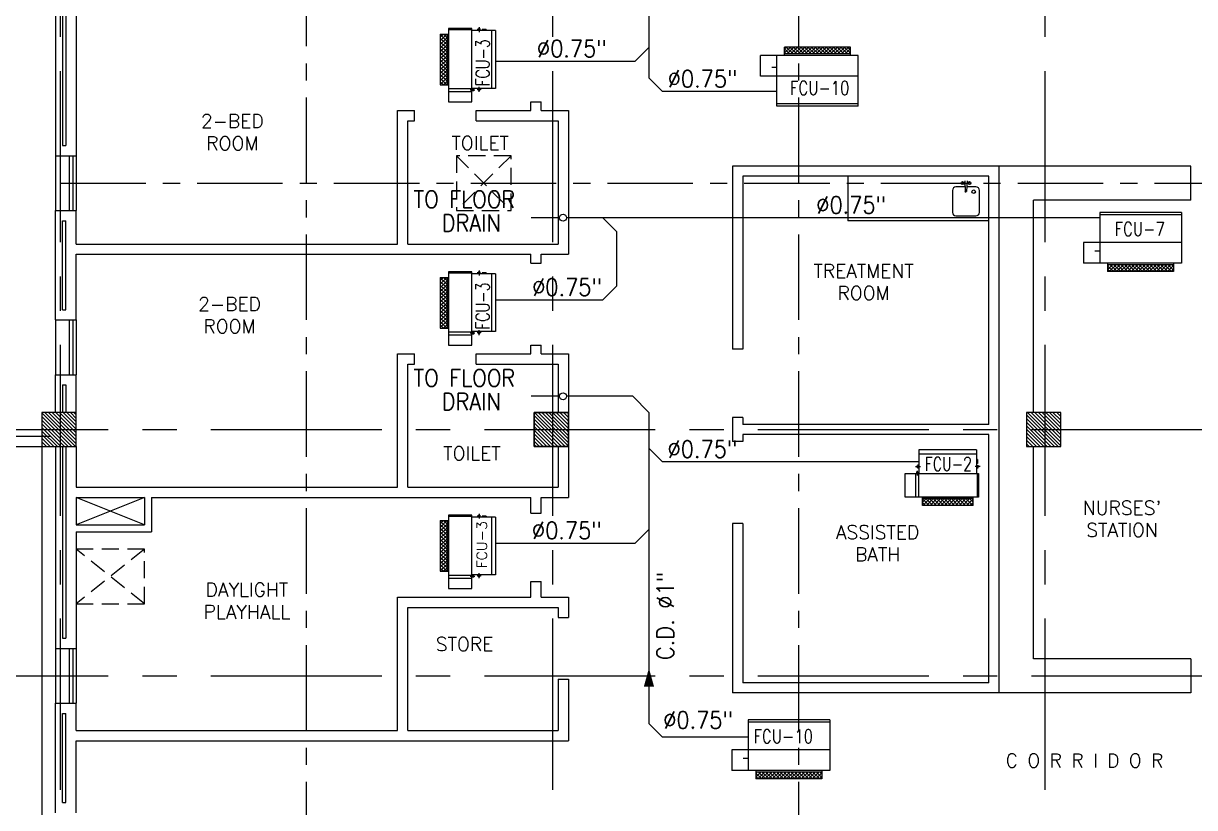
# Model space of a CAD drawing. Extents: x 417866242 to 417866633, y 43498034 to 43498122.
# Drawn here: x 417866567.22 to 417866584.35, y 43498049.31 to 43498060.77 of the extents above; entities that cross this region are included whole.
import ezdxf
from ezdxf.enums import TextEntityAlignment as Align

# ---------------------------------------------------------------- set-up
doc = ezdxf.new("R2010")
doc.units = 0
doc.header["$MEASUREMENT"] = 0
for name, pattern in [('CENTER', [2, 1.25, -0.25, 0.25, -0.25]), ('CENTERX2', [4, 2.5, -0.5, 0.5, -0.5]), ('HIDDEN', [0.375, 0.25, -0.125])]:
    doc.linetypes.add(name, pattern=pattern)
doc.layers.get('0').update_dxf_attribs({"linetype": 'CONTINUOUS'})
for name, color, linetype in [('AC-CD', 6, 'CONTINUOUS'), ('AC-TEXT', 2, 'CONTINUOUS'), ('AXES', 11, 'CENTERX2'), ('AXES1', 11, 'CENTER'), ('COL', 11, 'CONTINUOUS'), ('COUNTER', 11, 'CONTINUOUS'), ('FCU', 6, 'CONTINUOUS'), ('HAT', 11, 'CONTINUOUS'), ('INSUL', 11, 'CONTINUOUS'), ('NON-MEDICAL', 11, 'CONTINUOUS'), ('P-SOLIDWASTE', 6, 'CONTINUOUS'), ('PROJ-L', 11, 'CONTINUOUS'), ('RM-NAME', 11, 'CONTINUOUS'), ('SHAFT', 11, 'CONTINUOUS'), ('TEXT', 6, 'CONTINUOUS'), ('TEXTN', 2, 'CONTINUOUS'), ('WALL', 11, 'CONTINUOUS'), ('WIN', 11, 'CONTINUOUS')]:
    doc.layers.add(name, color=color, linetype=linetype)
doc.styles.add('ROMANS', font='ROMANS.shx', dxfattribs={"width": 0.6})

# ---------------------------------------------------------------- blocks, each defined once
blk = doc.blocks.new('*X62')
at = {"color": 0}
for p, q in [((238729, 132663), (239216, 133150)), ((238729, 132716), (239163, 133150)), ((238729, 132769), (239110, 133150)), ((238729, 132822), (239057, 133150)), ((238729, 132875), (239004, 133150)), ((238729, 132928), (238951, 133150)), ((238729, 132981), (238898, 133150)), ((238729, 133034), (238845, 133150)), ((238729, 133087), (238791, 133150)), ((238729, 133140), (238738, 133150)), ((238769, 132650), (239229, 133110)), ((238822, 132650), (239229, 133056)), ((238875, 132650), (239229, 133003)), ((238928, 132650), (239229, 132950)), ((238981, 132650), (239229, 132897)), ((239034, 132650), (239229, 132844)), ((239087, 132650), (239229, 132791)), ((239140, 132650), (239229, 132738)), ((239193, 132650), (239229, 132685))]:
    blk.add_line(p, q, dxfattribs=at)
blk = doc.blocks.new('COL50')
at = {"layer": 'COL'}
blk.add_lwpolyline([(-250, 250), (-250, -250), (250, -250), (250, 250)], close=True, dxfattribs=at)
blk = doc.blocks.new('*X86')
at = {"color": 0}
for p, q in [((253129, 132691), (253588, 133150)), ((253129, 132744), (253535, 133150)), ((253129, 132797), (253482, 133150)), ((253129, 132850), (253429, 133150)), ((253129, 132903), (253376, 133150)), ((253129, 132956), (253323, 133150)), ((253129, 133009), (253269, 133150)), ((253129, 133062), (253216, 133150)), ((253129, 133115), (253163, 133150)), ((253141, 132650), (253629, 133138)), ((253194, 132650), (253629, 133085)), ((253247, 132650), (253629, 133031)), ((253300, 132650), (253629, 132978)), ((253353, 132650), (253629, 132925)), ((253406, 132650), (253629, 132872)), ((253459, 132650), (253629, 132819)), ((253512, 132650), (253629, 132766)), ((253565, 132650), (253629, 132713)), ((253618, 132650), (253629, 132660))]:
    blk.add_line(p, q, dxfattribs=at)
blk = doc.blocks.new('*X87')
at = {"color": 0}
for p, q in [((245928, 132650), (246428, 133150)), ((245929, 132703), (246375, 133150)), ((245929, 132756), (246322, 133150)), ((245929, 132809), (246269, 133150)), ((245929, 132862), (246216, 133150)), ((245929, 132915), (246163, 133150)), ((245929, 132968), (246110, 133150)), ((245929, 133021), (246057, 133150)), ((245929, 133074), (246004, 133150)), ((245929, 133127), (245951, 133150)), ((245981, 132650), (246429, 133097)), ((246034, 132650), (246429, 133044)), ((246087, 132650), (246429, 132991)), ((246140, 132650), (246429, 132938)), ((246193, 132650), (246429, 132885)), ((246246, 132650), (246429, 132832)), ((246299, 132650), (246429, 132779)), ((246353, 132650), (246429, 132726)), ((246406, 132650), (246429, 132673))]:
    blk.add_line(p, q, dxfattribs=at)
blk = doc.blocks.new('RM1')
at = {"layer": 'RM-NAME', "style": 'ROMANS'}
for tag, p in [('ROOMNAME1', (0, 324)), ('ROOMNAME2', (0, 0))]:
    blk.add_attdef(tag, text='', height=200, dxfattribs=at).set_placement(p, align=Align.MIDDLE)
blk = doc.blocks.new('*X90')
at = {"color": 0}
for p, q in [((-750, 2538), (-672, 2616)), ((-750, 2591), (-725, 2616)), ((-660, 2516), (-750, 2606)), ((-719, 2516), (-619, 2616)), ((-607, 2516), (-707, 2616)), ((-666, 2516), (-566, 2616)), ((-554, 2516), (-654, 2616)), ((-613, 2516), (-513, 2616)), ((-501, 2516), (-601, 2616)), ((-560, 2516), (-460, 2616)), ((-448, 2516), (-548, 2616)), ((-507, 2516), (-407, 2616)), ((-394, 2516), (-494, 2616)), ((-454, 2516), (-354, 2616)), ((-341, 2516), (-441, 2616)), ((-401, 2516), (-301, 2616)), ((-288, 2516), (-388, 2616)), ((-348, 2516), (-248, 2616)), ((-235, 2516), (-335, 2616)), ((-295, 2516), (-195, 2616)), ((-182, 2516), (-282, 2616)), ((-242, 2516), (-142, 2616)), ((-129, 2516), (-229, 2616)), ((-189, 2516), (-89, 2616)), ((-76, 2516), (-176, 2616)), ((-136, 2516), (-36, 2616)), ((-23, 2516), (-123, 2616)), ((-83, 2516), (17, 2616)), ((30, 2516), (-70, 2616)), ((-30, 2516), (70, 2616)), ((83, 2516), (-17, 2616)), ((23, 2516), (123, 2616)), ((136, 2516), (36, 2616)), ((76, 2516), (176, 2616)), ((189, 2516), (89, 2616)), ((129, 2516), (215, 2601)), ((215, 2543), (142, 2616)), ((215, 2596), (195, 2616)), ((-713, 2516), (-750, 2553)), ((182, 2516), (215, 2548))]:
    blk.add_line(p, q, dxfattribs=at)
blk = doc.blocks.new('WAP16')
at = {"color": 6}
for p, q in [((-597, 0), (-597, -737)), ((-597, 0), (597, 0)), ((597, 0), (597, -737)), ((-597, -437), (597, -437)), ((-597, -737), (597, -737))]:
    blk.add_line(p, q, dxfattribs=at)
at = {"color": 3}
for p, q in [((-597, -32), (597, -32)), ((597, -437), (835, -437)), ((835, -437), (835, -737)), ((597, -562), (670, -562)), ((-482, -737), (-482, -862)), ((-482, -762), (482, -762)), ((482, -737), (482, -862)), ((597, -737), (835, -737)), ((-482, -862), (482, -862))]:
    blk.add_line(p, q, dxfattribs=at)
at = {"color": 11}
blk.add_blockref('*X90', (268, -3378), dxfattribs=at)
blk = doc.blocks.new('*X88')
at = {"color": 0}
for p, q in [((16890, -2467), (16943, -2414)), ((16890, -2520), (16990, -2420)), ((16990, -2565), (16890, -2465)), ((16890, -2573), (16990, -2473)), ((16990, -2619), (16890, -2519)), ((16890, -2626), (16990, -2526)), ((16990, -2512), (16892, -2414)), ((16990, -2459), (16945, -2414)), ((16990, -2672), (16890, -2572)), ((16890, -2679), (16990, -2579)), ((16990, -2725), (16890, -2625)), ((16890, -2732), (16990, -2632)), ((16990, -2778), (16890, -2678)), ((16890, -2785), (16990, -2685)), ((16990, -2831), (16890, -2731)), ((16890, -2838), (16990, -2738)), ((16990, -2884), (16890, -2784)), ((16890, -2891), (16990, -2791)), ((16990, -2937), (16890, -2837)), ((16890, -2944), (16990, -2844)), ((16990, -2990), (16890, -2890)), ((16890, -2997), (16990, -2897)), ((16990, -3043), (16890, -2943)), ((16890, -3050), (16990, -2950)), ((16990, -3096), (16890, -2996)), ((16890, -3103), (16990, -3003)), ((16990, -3149), (16890, -3049)), ((16892, -3155), (16990, -3056)), ((16944, -3155), (16890, -3102)), ((16945, -3155), (16990, -3109))]:
    blk.add_line(p, q, dxfattribs=at)
blk = doc.blocks.new('WHE06')
at = {"color": 3}
for p, q in [((689, 622), (346, 622)), ((346, 622), (346, 469)), ((689, 469), (689, 622)), ((60, -422), (60, 422)), ((212, 437), (269, 437)), ((232, 452), (232, 422)), ((232, 452), (252, 452)), ((242, 472), (242, 399)), ((252, 452), (252, 422)), ((305, 448), (373, 448)), ((321, 458), (321, 438)), ((321, 458), (346, 458)), ((321, 438), (346, 438)), ((346, 430), (689, 430)), ((811, 371), (689, 371)), ((711, -371), (711, 371)), ((811, -371), (811, 371)), ((142, -437), (142, -422)), ((142, -437), (197, -437)), ((197, -437), (197, -422)), ((221, -437), (269, -437)), ((232, -452), (232, -422)), ((232, -452), (252, -452)), ((242, -472), (242, -399)), ((252, -452), (252, -422)), ((346, -430), (689, -430)), ((811, -371), (689, -371))]:
    blk.add_line(p, q, dxfattribs=at)
at = {"color": 6}
for p, q in [((0, -422), (0, 422)), ((0, 422), (346, 422)), ((346, 469), (346, -451)), ((689, 469), (346, 469)), ((689, -451), (689, 469)), ((0, -422), (346, -422)), ((346, -451), (689, -451))]:
    blk.add_line(p, q, dxfattribs=at)
at = {"color": 11}
blk.add_blockref('*X88', (-16179, 2784), dxfattribs=at)
blk = doc.blocks.new('*X100')
at = {"color": 0}
for p, q in [((16890, -2467), (16943, -2414)), ((16890, -2520), (16990, -2420)), ((16990, -2565), (16890, -2465)), ((16890, -2573), (16990, -2473)), ((16990, -2619), (16890, -2519)), ((16890, -2626), (16990, -2526)), ((16990, -2512), (16892, -2414)), ((16990, -2459), (16945, -2414)), ((16990, -2672), (16890, -2572)), ((16890, -2679), (16990, -2579)), ((16990, -2725), (16890, -2625)), ((16890, -2732), (16990, -2632)), ((16990, -2778), (16890, -2678)), ((16890, -2785), (16990, -2685)), ((16990, -2831), (16890, -2731)), ((16890, -2838), (16990, -2738)), ((16990, -2884), (16890, -2784)), ((16890, -2891), (16990, -2791)), ((16990, -2937), (16890, -2837)), ((16890, -2944), (16990, -2844)), ((16990, -2990), (16890, -2890)), ((16890, -2997), (16990, -2897)), ((16990, -3043), (16890, -2943)), ((16890, -3050), (16990, -2950)), ((16990, -3096), (16890, -2996)), ((16890, -3103), (16990, -3003)), ((16990, -3149), (16890, -3049)), ((16892, -3155), (16990, -3056)), ((16944, -3155), (16890, -3102)), ((16945, -3155), (16990, -3109))]:
    blk.add_line(p, q, dxfattribs=at)

msp = doc.modelspace()

# ---------------------------------------------------------------- linework, layer by layer
at = {"layer": 'AC-CD'}
for p, q in [((417866576.373, 43498062.237), (417866576.373, 43498059.977)), ((417866576.373, 43498060.418), (417866576.173, 43498060.218)), ((417866574.131, 43498060.218), (417866576.173, 43498060.218)), ((417866576.373, 43498059.977), (417866576.573, 43498059.777)), ((417866578.241, 43498059.777), (417866576.573, 43498059.777)), ((417866575.066, 43498057.932), (417866574.651, 43498057.932)), ((417866582.966, 43498057.932), (417866575.166, 43498057.932)), ((417866575.898, 43498057.732), (417866575.698, 43498057.932)), ((417866575.898, 43498057.732), (417866575.898, 43498056.931)), ((417866575.898, 43498056.931), (417866575.698, 43498056.731)), ((417866574.131, 43498056.731), (417866575.698, 43498056.731)), ((417866575.066, 43498055.322), (417866574.651, 43498055.322)), ((417866576.137, 43498055.322), (417866575.166, 43498055.322)), ((417866576.137, 43498055.322), (417866576.373, 43498055.086)), ((417866576.373, 43498055.086), (417866576.373, 43498050.542)), ((417866576.373, 43498054.565), (417866576.573, 43498054.365)), ((417866580.32, 43498054.365), (417866576.573, 43498054.365)), ((417866576.373, 43498053.376), (417866576.173, 43498053.176)), ((417866574.131, 43498053.176), (417866576.173, 43498053.176)), ((417866576.373, 43498050.542), (417866576.573, 43498050.342)), ((417866577.823, 43498050.342), (417866576.573, 43498050.342))]:
    msp.add_line(p, q, dxfattribs=at)
for centre in [(417866575.116, 43498057.932), (417866575.116, 43498055.322)]:
    msp.add_circle(centre, 0.05, dxfattribs=at)
at = {"layer": 'AXES'}
for p, q in [((417866567.766, 43498033.573), (417866567.766, 43498110.385)), ((417866574.966, 43498033.573), (417866574.966, 43498110.385)), ((417866582.166, 43498033.573), (417866582.166, 43498110.385)), ((417866557.966, 43498054.837), (417866626.006, 43498054.837)), ((417866557.966, 43498051.237), (417866626.006, 43498051.237))]:
    msp.add_line(p, q, dxfattribs=at)
at = {"layer": 'AXES1'}
for p, q in [((417866571.366, 43498040.437), (417866571.366, 43498099.257)), ((417866578.566, 43498040.437), (417866578.566, 43498099.257)), ((417866567.766, 43498058.437), (417866626.006, 43498058.437))]:
    msp.add_line(p, q, dxfattribs=at)
at = {"layer": 'COUNTER'}
for p, q in [((417866584.296, 43498058.687), (417866581.496, 43498058.687)), ((417866581.496, 43498050.987), (417866581.496, 43498058.687)), ((417866584.296, 43498058.187), (417866584.296, 43498058.687)), ((417866584.296, 43498058.187), (417866581.996, 43498058.187)), ((417866581.996, 43498055.087), (417866581.996, 43498058.187)), ((417866581.996, 43498051.487), (417866581.996, 43498054.587)), ((417866584.296, 43498051.487), (417866581.996, 43498051.487)), ((417866584.296, 43498051.487), (417866584.296, 43498050.987)), ((417866584.296, 43498050.987), (417866581.496, 43498050.987))]:
    msp.add_line(p, q, dxfattribs=at)
at = {"layer": 'COUNTER', "linetype": 'ByBlock'}
for p, q in [((417866581.896, 43498055.087), (417866581.896, 43498054.587)), ((417866581.996, 43498055.087), (417866581.896, 43498055.087)), ((417866581.896, 43498054.587), (417866581.996, 43498054.587))]:
    msp.add_line(p, q, dxfattribs=at)
at = {"layer": 'FCU', "color": 3}
for p, q in [((417866573.32, 43498060.615), (417866573.32, 43498059.874)), ((417866573.32, 43498060.615), (417866573.442, 43498060.615)), ((417866573.42, 43498060.615), (417866573.42, 43498059.874)), ((417866573.785, 43498060.675), (417866573.442, 43498060.675)), ((417866573.91, 43498060.682), (417866573.862, 43498060.682)), ((417866573.899, 43498060.697), (417866573.879, 43498060.697)), ((417866573.879, 43498060.697), (417866573.879, 43498060.667)), ((417866573.889, 43498060.716), (417866573.889, 43498060.644)), ((417866573.899, 43498060.697), (417866573.899, 43498060.667)), ((417866573.935, 43498060.682), (417866573.935, 43498060.667)), ((417866573.99, 43498060.682), (417866573.935, 43498060.682)), ((417866573.99, 43498060.682), (417866573.99, 43498060.667)), ((417866574.071, 43498060.667), (417866574.071, 43498059.822)), ((417866573.32, 43498059.874), (417866573.442, 43498059.874)), ((417866573.785, 43498059.814), (417866573.442, 43498059.814)), ((417866573.442, 43498059.775), (417866573.442, 43498059.623)), ((417866573.826, 43498059.797), (417866573.758, 43498059.797)), ((417866573.81, 43498059.807), (417866573.785, 43498059.807)), ((417866573.81, 43498059.787), (417866573.785, 43498059.787)), ((417866573.785, 43498059.623), (417866573.785, 43498059.775)), ((417866573.81, 43498059.787), (417866573.81, 43498059.807)), ((417866573.919, 43498059.807), (417866573.862, 43498059.807)), ((417866573.879, 43498059.792), (417866573.879, 43498059.822)), ((417866573.899, 43498059.792), (417866573.879, 43498059.792)), ((417866573.889, 43498059.772), (417866573.889, 43498059.845)), ((417866573.899, 43498059.792), (417866573.899, 43498059.822)), ((417866573.442, 43498059.623), (417866573.785, 43498059.623)), ((417866573.91, 43498057.127), (417866573.862, 43498057.127)), ((417866573.899, 43498057.142), (417866573.879, 43498057.142)), ((417866573.879, 43498057.142), (417866573.879, 43498057.112)), ((417866573.889, 43498057.161), (417866573.889, 43498057.089)), ((417866573.899, 43498057.142), (417866573.899, 43498057.112)), ((417866573.935, 43498057.127), (417866573.935, 43498057.112)), ((417866573.99, 43498057.127), (417866573.935, 43498057.127)), ((417866573.99, 43498057.127), (417866573.99, 43498057.112)), ((417866573.32, 43498057.06), (417866573.32, 43498056.319)), ((417866573.32, 43498057.06), (417866573.442, 43498057.06)), ((417866573.42, 43498057.06), (417866573.42, 43498056.319)), ((417866573.785, 43498057.12), (417866573.442, 43498057.12)), ((417866574.071, 43498057.112), (417866574.071, 43498056.267)), ((417866573.32, 43498056.319), (417866573.442, 43498056.319)), ((417866573.879, 43498056.237), (417866573.879, 43498056.267)), ((417866573.889, 43498056.217), (417866573.889, 43498056.29)), ((417866573.899, 43498056.237), (417866573.899, 43498056.267)), ((417866573.785, 43498056.259), (417866573.442, 43498056.259)), ((417866573.442, 43498056.22), (417866573.442, 43498056.068)), ((417866573.826, 43498056.242), (417866573.758, 43498056.242)), ((417866573.81, 43498056.252), (417866573.785, 43498056.252)), ((417866573.81, 43498056.232), (417866573.785, 43498056.232)), ((417866573.785, 43498056.068), (417866573.785, 43498056.22)), ((417866573.81, 43498056.232), (417866573.81, 43498056.252)), ((417866573.919, 43498056.252), (417866573.862, 43498056.252)), ((417866573.899, 43498056.237), (417866573.879, 43498056.237)), ((417866573.442, 43498056.068), (417866573.785, 43498056.068)), ((417866573.785, 43498053.565), (417866573.442, 43498053.565)), ((417866573.91, 43498053.572), (417866573.862, 43498053.572)), ((417866573.899, 43498053.587), (417866573.879, 43498053.587)), ((417866573.879, 43498053.587), (417866573.879, 43498053.557)), ((417866573.889, 43498053.606), (417866573.889, 43498053.534)), ((417866573.899, 43498053.587), (417866573.899, 43498053.557)), ((417866573.935, 43498053.572), (417866573.935, 43498053.557)), ((417866573.99, 43498053.572), (417866573.935, 43498053.572)), ((417866573.99, 43498053.572), (417866573.99, 43498053.557)), ((417866574.071, 43498053.557), (417866574.071, 43498052.712)), ((417866573.32, 43498053.505), (417866573.32, 43498052.764)), ((417866573.32, 43498053.505), (417866573.442, 43498053.505)), ((417866573.42, 43498053.505), (417866573.42, 43498052.764)), ((417866573.32, 43498052.764), (417866573.442, 43498052.764)), ((417866573.785, 43498052.704), (417866573.442, 43498052.704)), ((417866573.826, 43498052.687), (417866573.758, 43498052.687)), ((417866573.81, 43498052.697), (417866573.785, 43498052.697)), ((417866573.81, 43498052.677), (417866573.785, 43498052.677)), ((417866573.81, 43498052.677), (417866573.81, 43498052.697)), ((417866573.919, 43498052.697), (417866573.862, 43498052.697)), ((417866573.879, 43498052.682), (417866573.879, 43498052.712)), ((417866573.899, 43498052.682), (417866573.879, 43498052.682)), ((417866573.889, 43498052.662), (417866573.889, 43498052.735)), ((417866573.899, 43498052.682), (417866573.899, 43498052.712)), ((417866573.442, 43498052.665), (417866573.442, 43498052.513)), ((417866573.442, 43498052.513), (417866573.785, 43498052.513)), ((417866573.785, 43498052.513), (417866573.785, 43498052.665))]:
    msp.add_line(p, q, dxfattribs=at)
at = {"layer": 'FCU', "color": 6}
for p, q in [((417866573.785, 43498060.695), (417866573.442, 43498060.695)), ((417866573.442, 43498060.695), (417866573.442, 43498059.775)), ((417866573.785, 43498059.775), (417866573.785, 43498060.695)), ((417866574.131, 43498060.667), (417866573.785, 43498060.667)), ((417866574.131, 43498060.667), (417866574.131, 43498059.822)), ((417866573.442, 43498059.775), (417866573.785, 43498059.775)), ((417866574.131, 43498059.822), (417866573.785, 43498059.822)), ((417866573.785, 43498057.14), (417866573.442, 43498057.14)), ((417866573.442, 43498057.14), (417866573.442, 43498056.22)), ((417866573.785, 43498056.22), (417866573.785, 43498057.14)), ((417866574.131, 43498057.112), (417866573.785, 43498057.112)), ((417866574.131, 43498057.112), (417866574.131, 43498056.267)), ((417866574.131, 43498056.267), (417866573.785, 43498056.267)), ((417866573.442, 43498056.22), (417866573.785, 43498056.22)), ((417866573.785, 43498053.585), (417866573.442, 43498053.585)), ((417866573.442, 43498053.585), (417866573.442, 43498052.665)), ((417866573.785, 43498052.665), (417866573.785, 43498053.585)), ((417866574.131, 43498053.557), (417866573.785, 43498053.557)), ((417866574.131, 43498053.557), (417866574.131, 43498052.712)), ((417866574.131, 43498052.712), (417866573.785, 43498052.712)), ((417866573.442, 43498052.665), (417866573.785, 43498052.665))]:
    msp.add_line(p, q, dxfattribs=at)
at = {"layer": 'INSUL'}
for p, q in [((417866567.796, 43498061.787), (417866567.796, 43498058.987)), ((417866567.846, 43498061.787), (417866567.846, 43498058.987)), ((417866567.796, 43498058.987), (417866567.846, 43498058.987)), ((417866567.796, 43498057.887), (417866567.846, 43498057.887)), ((417866567.796, 43498056.587), (417866567.796, 43498057.887)), ((417866567.846, 43498056.587), (417866567.846, 43498057.887)), ((417866567.796, 43498056.587), (417866567.846, 43498056.587)), ((417866567.796, 43498055.487), (417866567.796, 43498055.087)), ((417866567.796, 43498055.487), (417866567.846, 43498055.487)), ((417866567.846, 43498055.487), (417866567.846, 43498055.087)), ((417866567.796, 43498054.587), (417866567.796, 43498051.787)), ((417866567.846, 43498054.587), (417866567.846, 43498051.787)), ((417866567.796, 43498051.787), (417866567.846, 43498051.787)), ((417866567.796, 43498050.687), (417866567.846, 43498050.687)), ((417866567.796, 43498049.387), (417866567.796, 43498050.687)), ((417866567.846, 43498049.387), (417866567.846, 43498050.687)), ((417866567.796, 43498049.387), (417866567.846, 43498049.387))]:
    msp.add_line(p, q, dxfattribs=at)
at = {"layer": 'NON-MEDICAL'}
for p, q in [((417866579.28, 43498058.537), (417866579.28, 43498057.887)), ((417866580.812, 43498058.331), (417866580.812, 43498058.01)), ((417866580.999, 43498058.381), (417866580.862, 43498058.381)), ((417866580.993, 43498058.469), (417866580.999, 43498058.314)), ((417866581.025, 43498058.469), (417866581.019, 43498058.314)), ((417866581.155, 43498058.381), (417866581.019, 43498058.381)), ((417866581.205, 43498058.01), (417866581.205, 43498058.331)), ((417866581.346, 43498057.887), (417866579.28, 43498057.887)), ((417866580.862, 43498057.96), (417866581.155, 43498057.96))]:
    msp.add_line(p, q, dxfattribs=at)
for centre, radius in [((417866580.959, 43498058.438), 0.0217), ((417866580.959, 43498058.438), 0.014), ((417866581.059, 43498058.438), 0.0217), ((417866581.059, 43498058.438), 0.014), ((417866581.123, 43498058.312), 0.0255)]:
    msp.add_circle(centre, radius, dxfattribs=at)
for centre, radius, start, end in [((417866580.862, 43498058.331), 0.0499, 90, 180), ((417866581.155, 43498058.331), 0.0499, 0, 90), ((417866581.009, 43498058.314), 0.00997, 180, 0), ((417866580.862, 43498058.01), 0.0499, 180, 270), ((417866581.155, 43498058.01), 0.0499, 270, 0)]:
    msp.add_arc(centre, radius, start, end, dxfattribs=at)
at = {"layer": 'P-SOLIDWASTE'}
for points in [[(417866574.426, 43498057.932, 0, 0.15, 0), (417866574.699, 43498057.932, 0.15, 0.15, 0)], [(417866574.426, 43498055.322, 0, 0.15, 0), (417866574.699, 43498055.322, 0.15, 0.15, 0)], [(417866576.373, 43498051.35, 0, 0.15, 0), (417866576.373, 43498051.078, 0.15, 0.15, 0)]]:
    msp.add_lwpolyline(points, format="xyseb", dxfattribs=at)
at = {"layer": 'PROJ-L', "linetype": 'Continuous'}
for p, q in [((417866565.62, 43498054.737), (417866567.62, 43498054.737)), ((417866565.47, 43498054.587), (417866567.62, 43498054.587))]:
    msp.add_line(p, q, dxfattribs=at)
at = {"layer": 'PROJ-L'}
msp.add_line((417866567.496, 43498054.587), (417866567.496, 43498047.887), dxfattribs=at)
at = {"layer": 'SHAFT', "linetype": 'HIDDEN'}
for p, q in [((417866574.356, 43498058.837), (417866573.556, 43498058.037)), ((417866573.556, 43498058.837), (417866574.356, 43498058.037)), ((417866574.356, 43498058.837), (417866573.556, 43498058.837)), ((417866573.556, 43498058.837), (417866573.556, 43498058.037)), ((417866574.356, 43498058.037), (417866574.356, 43498058.837)), ((417866573.556, 43498058.037), (417866574.356, 43498058.037))]:
    msp.add_line(p, q, dxfattribs=at)
at = {"layer": 'SHAFT', "color": 11, "linetype": 'HIDDEN'}
for p, q in [((417866568.996, 43498053.087), (417866567.996, 43498052.287)), ((417866568.996, 43498052.287), (417866567.996, 43498053.087))]:
    msp.add_line(p, q, dxfattribs=at)
msp.add_lwpolyline([(417866568.996, 43498053.087), (417866567.996, 43498053.087), (417866567.996, 43498052.287), (417866568.996, 43498052.287)], close=True, dxfattribs=at)
at = {"layer": 'TEXT', "color": 11, "linetype": 'ByBlock'}
for p, q in [((417866568.996, 43498053.842), (417866567.996, 43498053.442)), ((417866568.996, 43498053.442), (417866567.996, 43498053.842))]:
    msp.add_line(p, q, dxfattribs=at)
at = {"layer": 'WALL'}
for p, q in [((417866567.696, 43498061.787), (417866567.696, 43498058.837)), ((417866567.996, 43498060.952), (417866567.996, 43498058.837)), ((417866572.696, 43498059.497), (417866572.946, 43498059.497)), ((417866573.846, 43498059.497), (417866574.646, 43498059.497)), ((417866574.796, 43498059.497), (417866575.196, 43498059.497)), ((417866575.196, 43498059.497), (417866575.196, 43498057.397)), ((417866572.846, 43498059.347), (417866572.946, 43498059.347)), ((417866573.846, 43498059.347), (417866575.046, 43498059.347)), ((417866575.046, 43498059.347), (417866575.046, 43498057.547)), ((417866567.696, 43498058.837), (417866567.996, 43498058.837)), ((417866577.596, 43498058.687), (417866577.596, 43498056.012)), ((417866581.496, 43498058.687), (417866577.596, 43498058.687)), ((417866581.496, 43498057.537), (417866581.496, 43498058.687)), ((417866581.496, 43498050.987), (417866581.496, 43498058.687)), ((417866577.746, 43498058.537), (417866577.746, 43498056.012)), ((417866581.346, 43498058.537), (417866577.746, 43498058.537)), ((417866581.346, 43498054.912), (417866581.346, 43498058.537)), ((417866567.696, 43498058.037), (417866567.996, 43498058.037)), ((417866567.696, 43498056.437), (417866567.696, 43498058.037)), ((417866567.996, 43498057.547), (417866567.996, 43498058.037)), ((417866567.996, 43498057.547), (417866572.696, 43498057.547)), ((417866572.846, 43498057.547), (417866575.046, 43498057.547)), ((417866567.996, 43498056.437), (417866567.996, 43498057.397)), ((417866567.996, 43498057.397), (417866574.646, 43498057.397)), ((417866574.796, 43498057.397), (417866575.196, 43498057.397)), ((417866567.696, 43498056.437), (417866567.996, 43498056.437)), ((417866572.696, 43498055.942), (417866572.946, 43498055.942)), ((417866573.846, 43498055.942), (417866574.646, 43498055.942)), ((417866574.796, 43498055.942), (417866575.196, 43498055.942)), ((417866575.196, 43498055.942), (417866575.196, 43498053.842)), ((417866577.746, 43498056.012), (417866577.596, 43498056.012)), ((417866572.846, 43498055.792), (417866572.946, 43498055.792)), ((417866573.846, 43498055.792), (417866575.046, 43498055.792)), ((417866575.046, 43498055.792), (417866575.046, 43498055.087)), ((417866567.696, 43498055.637), (417866567.996, 43498055.637)), ((417866567.696, 43498055.087), (417866567.696, 43498055.637)), ((417866567.996, 43498055.087), (417866567.996, 43498055.637)), ((417866577.746, 43498055.012), (417866577.596, 43498055.012)), ((417866577.596, 43498055.012), (417866577.596, 43498054.662)), ((417866577.746, 43498055.012), (417866577.746, 43498054.912)), ((417866581.346, 43498054.912), (417866577.746, 43498054.912)), ((417866577.746, 43498054.762), (417866577.746, 43498054.662)), ((417866581.346, 43498054.762), (417866577.746, 43498054.762)), ((417866581.346, 43498051.137), (417866581.346, 43498054.762)), ((417866567.696, 43498054.587), (417866567.696, 43498051.637)), ((417866567.996, 43498054.587), (417866567.996, 43498053.992)), ((417866575.046, 43498054.587), (417866575.046, 43498053.992)), ((417866577.746, 43498054.662), (417866577.596, 43498054.662)), ((417866567.996, 43498053.992), (417866572.696, 43498053.992)), ((417866572.846, 43498053.992), (417866575.046, 43498053.992)), ((417866567.996, 43498053.842), (417866567.996, 43498053.442)), ((417866567.996, 43498053.842), (417866568.996, 43498053.842)), ((417866567.996, 43498053.842), (417866568.996, 43498053.842)), ((417866568.996, 43498053.842), (417866568.996, 43498053.442)), ((417866569.096, 43498053.842), (417866569.096, 43498053.342)), ((417866569.096, 43498053.842), (417866574.646, 43498053.842)), ((417866574.796, 43498053.842), (417866575.196, 43498053.842)), ((417866567.996, 43498053.442), (417866568.996, 43498053.442)), ((417866577.746, 43498053.462), (417866577.596, 43498053.462)), ((417866577.596, 43498053.462), (417866577.596, 43498050.987)), ((417866577.746, 43498053.462), (417866577.746, 43498051.137)), ((417866567.996, 43498053.342), (417866567.996, 43498051.637)), ((417866567.996, 43498053.342), (417866569.096, 43498053.342)), ((417866572.696, 43498052.387), (417866574.646, 43498052.387)), ((417866574.796, 43498052.387), (417866575.196, 43498052.387)), ((417866575.196, 43498052.387), (417866575.196, 43498052.087)), ((417866572.846, 43498052.237), (417866575.046, 43498052.237)), ((417866575.046, 43498052.237), (417866575.046, 43498052.087)), ((417866575.046, 43498052.087), (417866575.196, 43498052.087)), ((417866567.696, 43498051.637), (417866567.996, 43498051.637)), ((417866575.046, 43498051.187), (417866575.196, 43498051.187)), ((417866575.046, 43498051.187), (417866575.046, 43498050.437)), ((417866575.196, 43498051.187), (417866575.196, 43498050.287)), ((417866581.346, 43498051.137), (417866577.746, 43498051.137)), ((417866581.496, 43498050.987), (417866577.596, 43498050.987)), ((417866567.696, 43498050.837), (417866567.996, 43498050.837)), ((417866567.696, 43498049.237), (417866567.696, 43498050.837)), ((417866567.996, 43498050.437), (417866567.996, 43498050.837)), ((417866567.996, 43498050.437), (417866572.696, 43498050.437)), ((417866567.996, 43498049.237), (417866567.996, 43498050.287)), ((417866567.996, 43498050.287), (417866575.196, 43498050.287)), ((417866572.846, 43498050.437), (417866575.046, 43498050.437))]:
    msp.add_line(p, q, dxfattribs=at)
at = {"layer": 'WALL', "linetype": 'ByBlock'}
for p, q in [((417866574.646, 43498059.497), (417866574.646, 43498059.624)), ((417866574.646, 43498059.624), (417866574.796, 43498059.624)), ((417866574.796, 43498059.497), (417866574.796, 43498059.624)), ((417866572.696, 43498057.547), (417866572.696, 43498059.497)), ((417866572.946, 43498059.347), (417866572.946, 43498059.497)), ((417866573.846, 43498059.347), (417866573.846, 43498059.497)), ((417866572.846, 43498057.547), (417866572.846, 43498059.347)), ((417866574.646, 43498057.269), (417866574.646, 43498057.397)), ((417866574.796, 43498057.269), (417866574.796, 43498057.397)), ((417866574.646, 43498057.269), (417866574.796, 43498057.269)), ((417866572.696, 43498053.992), (417866572.696, 43498055.942)), ((417866572.946, 43498055.792), (417866572.946, 43498055.942)), ((417866573.846, 43498055.792), (417866573.846, 43498055.942)), ((417866574.646, 43498055.942), (417866574.646, 43498056.069)), ((417866574.646, 43498056.069), (417866574.796, 43498056.069)), ((417866574.796, 43498055.942), (417866574.796, 43498056.069)), ((417866572.846, 43498053.992), (417866572.846, 43498055.792)), ((417866574.646, 43498053.614), (417866574.646, 43498053.842)), ((417866574.796, 43498053.614), (417866574.796, 43498053.842)), ((417866574.646, 43498053.614), (417866574.796, 43498053.614)), ((417866574.646, 43498052.387), (417866574.646, 43498052.614)), ((417866574.646, 43498052.614), (417866574.796, 43498052.614)), ((417866574.796, 43498052.387), (417866574.796, 43498052.614)), ((417866572.696, 43498050.437), (417866572.696, 43498052.387)), ((417866572.846, 43498050.437), (417866572.846, 43498052.237))]:
    msp.add_line(p, q, dxfattribs=at)
at = {"layer": 'WALL', "linetype": 'ByBlock', "ltscale": 0.3}
for points in [[(417866567.996, 43498055.087), (417866567.496, 43498055.087), (417866567.496, 43498054.587), (417866567.996, 43498054.587)], [(417866574.696, 43498055.087), (417866575.196, 43498055.087), (417866575.196, 43498054.587), (417866574.696, 43498054.587)], [(417866582.396, 43498055.087), (417866581.896, 43498055.087), (417866581.896, 43498054.587), (417866582.396, 43498054.587)]]:
    msp.add_lwpolyline(points, close=True, dxfattribs=at)
at = {"layer": 'WIN'}
for p, q in [((417866567.696, 43498058.837), (417866567.696, 43498058.037)), ((417866567.896, 43498058.837), (417866567.896, 43498058.037)), ((417866567.946, 43498058.837), (417866567.946, 43498058.037)), ((417866567.996, 43498058.837), (417866567.996, 43498058.037)), ((417866567.696, 43498056.437), (417866567.696, 43498055.637)), ((417866567.896, 43498056.437), (417866567.896, 43498055.637)), ((417866567.946, 43498056.437), (417866567.946, 43498055.637)), ((417866567.996, 43498056.437), (417866567.996, 43498055.637)), ((417866567.696, 43498051.637), (417866567.696, 43498050.837)), ((417866567.896, 43498051.637), (417866567.896, 43498050.837)), ((417866567.946, 43498051.637), (417866567.946, 43498050.837)), ((417866567.996, 43498051.637), (417866567.996, 43498050.837))]:
    msp.add_line(p, q, dxfattribs=at)

# ---------------------------------------------------------------- block references
at = {"layer": 'COL', "xscale": 0.0009999871253967285, "yscale": 0.001000002026557922, "zscale": 0.001}
for p in [(417866567.746, 43498054.837), (417866574.946, 43498054.837), (417866582.146, 43498054.837)]:
    msp.add_blockref('COL50', p, dxfattribs=at)
at = {"layer": 'FCU', "color": 11, "extrusion": (0, 0, -1), "xscale": -0.0009999871253967285, "yscale": 0.001000002026557922, "zscale": -0.001, "rotation": 180}
for p in [(-417866590.311, 43498057.46), (-417866590.311, 43498053.905), (-417866590.311, 43498050.35)]:
    msp.add_blockref('*X100', p, dxfattribs=at)
at = {"layer": 'FCU', "linetype": 'ByBlock', "yscale": 0.001000002026557922, "zscale": 0.001}
for name, p, xscale, rotation in [('WAP16', (417866578.838, 43498059.564), 0.0009999871253967285, 180), ('WHE06', (417866580.743, 43498054.538), -0.001000002026557922, 90)]:
    msp.add_blockref(name, p, dxfattribs=dict(at, xscale=xscale, rotation=rotation))
at = {"layer": 'FCU', "linetype": 'ByBlock', "xscale": -0.0009999871253967285, "yscale": 0.001000002026557922, "zscale": 0.001}
for p in [(417866583.563, 43498058.006), (417866578.42, 43498050.592)]:
    msp.add_blockref('WAP16', p, dxfattribs=at)
at = {"layer": 'HAT', "xscale": -0.0009999871253967285, "yscale": 0.001000002026557922, "zscale": 0.001}
for name in ['*X86', '*X87', '*X62']:
    msp.add_blockref(name, (417866821.124, 43497921.937), dxfattribs=at)
at = {"layer": 'RM-NAME'}
ref = msp.add_blockref('RM1', (417866570.28, 43498059.02), dxfattribs=dict(at, xscale=-0.0009999871253967285, yscale=0.001000002026557922, zscale=0.001))
ref.add_attrib('ROOMNAME2', 'ROOM', dxfattribs={"height": 0.2, "style": 'ROMANS'}).set_placement((417866570.28, 43498059.02), align=Align.MIDDLE)
ref.add_attrib('ROOMNAME1', '2-BED', dxfattribs={"height": 0.2, "style": 'ROMANS'}).set_placement((417866570.28, 43498059.344), align=Align.MIDDLE)
ref = msp.add_blockref('RM1', (417866573.905, 43498059.022), dxfattribs=dict(at, xscale=0.0009999871253967285, yscale=0.001000002026557922, zscale=0.001))
ref.add_attrib('ROOMNAME2', 'TOILET', dxfattribs={"height": 0.2, "style": 'ROMANS'}).set_placement((417866573.905, 43498059.022), align=Align.MIDDLE)
ref = msp.add_blockref('RM1', (417866579.512, 43498056.83), dxfattribs=dict(at, xscale=-0.0009999871253967285, yscale=0.001000002026557922, zscale=0.001))
ref.add_attrib('ROOMNAME2', 'ROOM', dxfattribs={"height": 0.2, "style": 'ROMANS'}).set_placement((417866579.512, 43498056.83), align=Align.MIDDLE)
ref.add_attrib('ROOMNAME1', 'TREATMENT', dxfattribs={"height": 0.2, "style": 'ROMANS'}).set_placement((417866579.512, 43498057.154), align=Align.MIDDLE)
ref = msp.add_blockref('RM1', (417866570.239, 43498056.345), dxfattribs=dict(at, xscale=-0.0009999871253967285, yscale=0.001000002026557922, zscale=0.001))
ref.add_attrib('ROOMNAME2', 'ROOM', dxfattribs={"height": 0.2, "style": 'ROMANS'}).set_placement((417866570.239, 43498056.345), align=Align.MIDDLE)
ref.add_attrib('ROOMNAME1', '2-BED', dxfattribs={"height": 0.2, "style": 'ROMANS'}).set_placement((417866570.239, 43498056.669), align=Align.MIDDLE)
ref = msp.add_blockref('RM1', (417866573.784, 43498054.487), dxfattribs=dict(at, xscale=0.0009999871253967285, yscale=0.001000002026557922, zscale=0.001))
ref.add_attrib('ROOMNAME2', 'TOILET', dxfattribs={"height": 0.2, "style": 'ROMANS'}).set_placement((417866573.784, 43498054.487), align=Align.MIDDLE)
ref = msp.add_blockref('RM1', (417866583.292, 43498053.369), dxfattribs=dict(at, xscale=-0.0009999871253967285, yscale=0.001000002026557922, zscale=0.001))
ref.add_attrib('ROOMNAME2', 'STATION', dxfattribs={"height": 0.2, "style": 'ROMANS'}).set_placement((417866583.292, 43498053.369), align=Align.MIDDLE)
ref.add_attrib('ROOMNAME1', "NURSES'", dxfattribs={"height": 0.2, "style": 'ROMANS'}).set_placement((417866583.292, 43498053.692), align=Align.MIDDLE)
ref = msp.add_blockref('RM1', (417866579.717, 43498053.012), dxfattribs=dict(at, xscale=-0.0009999871253967285, yscale=0.001000002026557922, zscale=0.001))
ref.add_attrib('ROOMNAME2', 'BATH', dxfattribs={"height": 0.2, "style": 'ROMANS'}).set_placement((417866579.717, 43498053.012), align=Align.MIDDLE)
ref.add_attrib('ROOMNAME1', 'ASSISTED', dxfattribs={"height": 0.2, "style": 'ROMANS'}).set_placement((417866579.717, 43498053.336), align=Align.MIDDLE)
ref = msp.add_blockref('RM1', (417866570.493, 43498052.172), dxfattribs=dict(at, xscale=-0.0009999871253967285, yscale=0.001000002026557922, zscale=0.001))
ref.add_attrib('ROOMNAME2', 'PLAYHALL', dxfattribs={"height": 0.2, "style": 'ROMANS'}).set_placement((417866570.493, 43498052.172), align=Align.MIDDLE)
ref.add_attrib('ROOMNAME1', 'DAYLIGHT', dxfattribs={"height": 0.2, "style": 'ROMANS'}).set_placement((417866570.493, 43498052.496), align=Align.MIDDLE)
ref = msp.add_blockref('RM1', (417866573.676, 43498051.7), dxfattribs=dict(at, xscale=0.0009999871253967285, yscale=0.001000002026557922, zscale=0.001))
ref.add_attrib('ROOMNAME2', 'STORE', dxfattribs={"height": 0.2, "style": 'ROMANS'}).set_placement((417866573.676, 43498051.7), align=Align.MIDDLE)
ref = msp.add_blockref('RM1', (417866582.743, 43498049.999), dxfattribs=dict(at, xscale=-0.0009999871253967285, yscale=0.001000002026557922, zscale=0.001))
ref.add_attrib('ROOMNAME2', 'C O R R I D O R', dxfattribs={"height": 0.2, "style": 'ROMANS'}).set_placement((417866582.743, 43498049.999), align=Align.MIDDLE)

# ---------------------------------------------------------------- texts
at = {"layer": 'AC-TEXT', "style": 'ROMANS', "width": 0.9}
for p in [(417866575.169, 43498060.403), (417866577.081, 43498059.962), (417866579.254, 43498058.117), (417866575.099, 43498056.917), (417866577.079, 43498054.55), (417866575.096, 43498053.362), (417866577.015, 43498050.591)]:
    msp.add_text(' %%c0.75"', height=0.25, dxfattribs=at).set_placement(p, align=Align.MIDDLE)
for s, p in [('TO FLOOR ', (417866572.932, 43498058.076)), ('DRAIN', (417866573.342, 43498057.73)), ('TO FLOOR ', (417866572.932, 43498055.465)), ('DRAIN', (417866573.342, 43498055.12))]:
    msp.add_text(s, height=0.25, dxfattribs=at).set_placement(p)
msp.add_text('C.D. %%c1"', height=0.25, rotation=90, dxfattribs=at).set_placement((417866576.611, 43498052.112), align=Align.MIDDLE)
at = {"layer": 'TEXTN', "style": 'ROMANS'}
for height, width, p in [(0.2, 0.75, (417866574.042, 43498059.851)), (0.2, 0.75, (417866574.042, 43498056.296)), (0.15, 1, (417866574.004, 43498052.809))]:
    msp.add_text('FCU-3', height=height, rotation=90, dxfattribs=dict(at, width=width)).set_placement(p)
for s, width, p in [('FCU-10', 0.8, (417866578.435, 43498059.728)), ('FCU-7', 0.8, (417866583.183, 43498057.667)), ('FCU-2', 0.75, (417866580.408, 43498054.233)), ('FCU-10', 0.8, (417866577.902, 43498050.253))]:
    msp.add_text(s, height=0.2, dxfattribs=dict(at, width=width)).set_placement(p)

doc.saveas('drawing.dxf')
